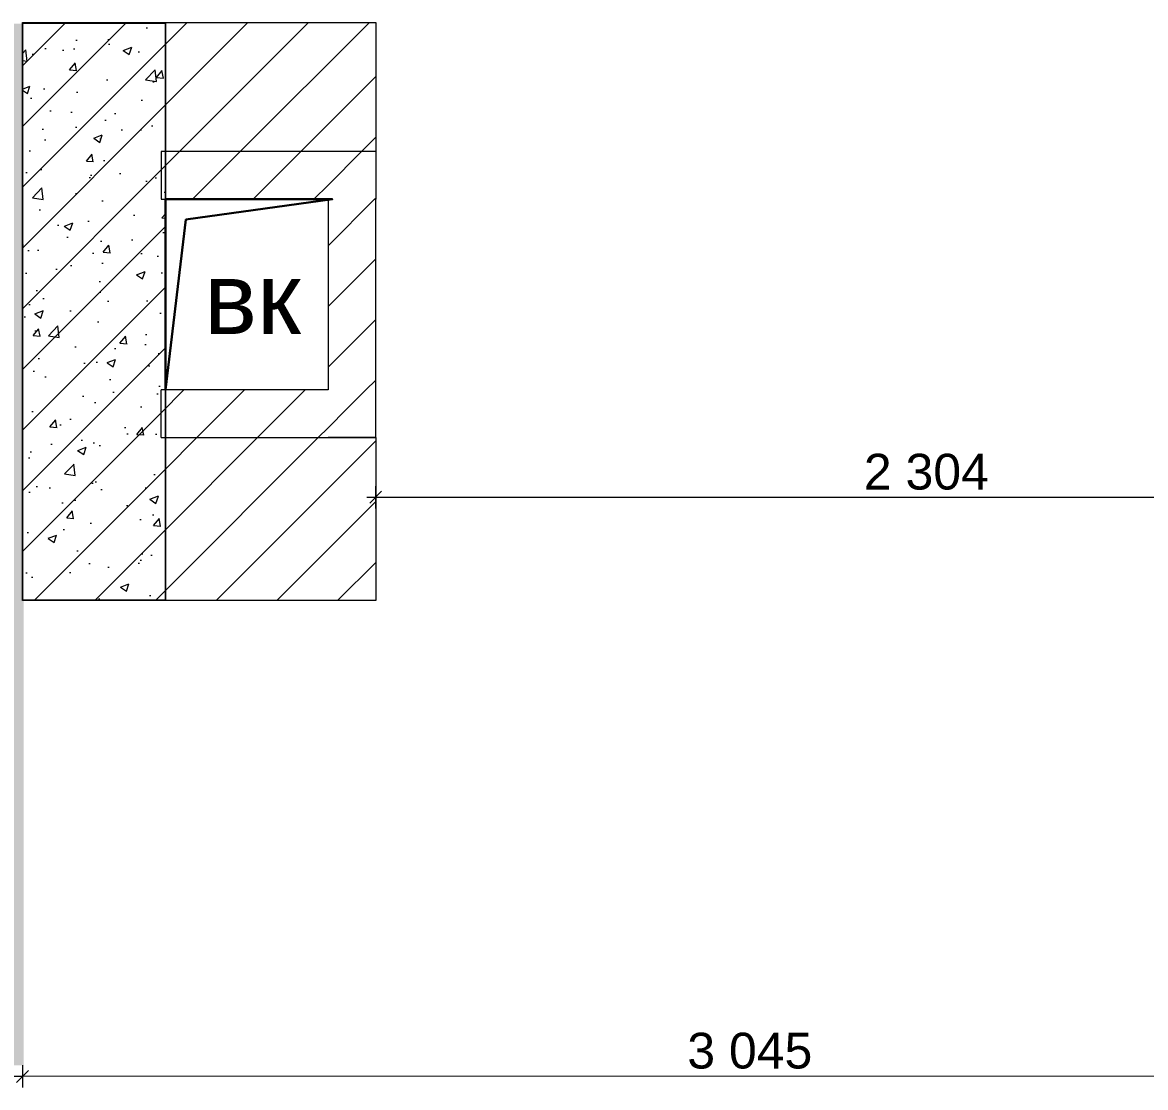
# Model space of a CAD drawing. Header units: millimetres. Extents: x 2336463 to 2579121, y 595385 to 778077.
# Drawn here: x 2406076 to 2408431, y 711574 to 713808 of the extents above; entities that cross this region are included whole.
import ezdxf

# ---------------------------------------------------------------- set-up
doc = ezdxf.new("R2010")
doc.units = ezdxf.units.MM
doc.header["$MEASUREMENT"] = 0
for name, color, linetype, lineweight in [('+возводимые стены_Ном._пера__1', 7, 'Continuous', 13), ('+размер планировка_Ном._пера__19', 255, 'Continuous', 0), ('сит план_Ном._пера__1', 7, 'Continuous', 13), ('сит план_Ном._пера__21', 7, 'Continuous', 30)]:
    doc.layers.add(name, color=color, linetype=linetype, lineweight=lineweight)
for name, color, linetype, lineweight, true_color in [('+возводимые стены_Ном._пера__242', 7, 'Continuous', 13, 0x1b55b5), ('1 Планировка размеры_Ном._пера__242', 7, 'Continuous', 13, 0x1b55b5), ('сит план_Ном._пера__87', 7, 'Continuous', 20, 0x6a6a6a)]:
    doc.layers.add(name, color=color, linetype=linetype, lineweight=lineweight, true_color=true_color)
doc.layers.add('1 Планировка размеры', color=7, linetype='Continuous')
doc.layers.add('сит план', color=7, linetype='Continuous')
doc.styles.add('СГЕНЕРИР_СТИЛЬ_1', font='arial.ttf')
doc.dimstyles.new('СГЕНЕРИР_СТИЛЬ__1', dxfattribs={"dimtxt": 75, "dimasz": 23.75, "dimexe": 0.18, "dimexo": 300, "dimgap": 0, "dimtad": 1, "dimtih": 1, "dimtoh": 1, "dimdec": 0, "dimzin": 0, "dimdsep": 46, "dimtxsty": 'СГЕНЕРИР_СТИЛЬ_1', "dimblk": 'ARROWHEAD_6', "dimblk1": 'ARROWHEAD_6', "dimblk2": 'ARROWHEAD_6', "dimcen": 0.09, "dimclrd": 256, "dimclre": 256, "dimclrt": 256, "dimazin": 0, "dimtfac": 1, "dimtdec": 4, "dimtmove": 0, "dimatfit": 3, "dimfxl": 0, "dimtolj": 1, "dimtzin": 0, "dimarcsym": 0})
pattern_1 = [(45, (2086872.015, 585813.69), (-63.639609, 63.639609), [])]

# ---------------------------------------------------------------- blocks, each defined once
blk = doc.blocks.new('Стена_945', base_point=(2406075.8, 713805.5))
at = {"layer": 'сит план_Ном._пера__87', "linetype": 'Continuous', "lineweight": 20, "true_color": 0x6a6a6a}
h = blk.add_hatch(dxfattribs=at)
h.set_pattern_fill('Блоки_Бетонные_Эффективные', color=251, style=0, pattern_type=2)
h.set_pattern_definition(pattern_1)
h.paths.add_polyline_path([(2406075.8, 713805.5), (2406075.8, 712597.5), (2406375.8, 712597.5), (2406375.8, 713805.5)])
at = {"layer": 'сит план_Ном._пера__1', "color": 7, "linetype": 'Continuous', "lineweight": 13, "flags": 128}
for points in [[(2406075.8, 713805.5), (2406075.8, 712597.5)], [(2406375.8, 713805.5), (2406075.8, 713805.5)], [(2406375.8, 712597.5), (2406375.8, 713805.5)], [(2406075.8, 712597.5), (2406375.8, 712597.5)]]:
    blk.add_lwpolyline(points, dxfattribs=at)
blk = doc.blocks.new('Стена_946', base_point=(2406366.7, 713537.3))
at = {"layer": 'сит план_Ном._пера__87', "linetype": 'Continuous', "lineweight": 20, "true_color": 0x6a6a6a}
h = blk.add_hatch(dxfattribs=at)
h.set_pattern_fill('Блоки_Бетонные_Эффективные', color=251, style=0, pattern_type=2)
h.set_pattern_definition(pattern_1)
h.paths.add_polyline_path([(2406716.7, 713537.3), (2406366.7, 713537.3), (2406366.7, 713437.3), (2406716.7, 713437.3)])
h = blk.add_hatch(dxfattribs=at)
h.set_pattern_fill('Блоки_Бетонные_Эффективные', color=251, style=0, pattern_type=2)
h.set_pattern_definition(pattern_1)
h.paths.add_polyline_path([(2406716.7, 713437.3), (2406816.7, 713437.3), (2406816.7, 713537.3)])
h = blk.add_hatch(dxfattribs=at)
h.set_pattern_fill('Блоки_Бетонные_Эффективные', color=251, style=0, pattern_type=2)
h.set_pattern_definition(pattern_1)
h.paths.add_polyline_path([(2406716.7, 713437.3), (2406816.7, 713537.3), (2406716.7, 713537.3)])
at = {"layer": 'сит план_Ном._пера__1', "color": 7, "linetype": 'Continuous', "lineweight": 13, "flags": 128}
for points in [[(2406816.7, 713537.3), (2406366.7, 713537.3)], [(2406366.7, 713537.3), (2406366.7, 713437.3)], [(2406816.7, 713537.3), (2406816.7, 713437.3)], [(2406366.7, 713437.3), (2406716.7, 713437.3)]]:
    blk.add_lwpolyline(points, dxfattribs=at)
blk = doc.blocks.new('Стена_947', base_point=(2406816.7, 713537.3))
at = {"layer": 'сит план_Ном._пера__87', "linetype": 'Continuous', "lineweight": 20, "true_color": 0x6a6a6a}
h = blk.add_hatch(dxfattribs=at)
h.set_pattern_fill('Блоки_Бетонные_Эффективные', color=251, style=0, pattern_type=2)
h.set_pattern_definition(pattern_1)
h.paths.add_polyline_path([(2406716.7, 713437.3), (2406716.7, 713037.3), (2406816.7, 713037.3), (2406816.7, 713437.3)])
h = blk.add_hatch(dxfattribs=at)
h.set_pattern_fill('Блоки_Бетонные_Эффективные', color=251, style=0, pattern_type=2)
h.set_pattern_definition(pattern_1)
h.paths.add_polyline_path([(2406716.7, 712937.3), (2406816.7, 712937.3), (2406716.7, 713037.3)])
h = blk.add_hatch(dxfattribs=at)
h.set_pattern_fill('Блоки_Бетонные_Эффективные', color=251, style=0, pattern_type=2)
h.set_pattern_definition(pattern_1)
h.paths.add_polyline_path([(2406716.7, 713037.3), (2406816.7, 712937.3), (2406816.7, 713037.3)])
at = {"layer": 'сит план_Ном._пера__1', "color": 7, "linetype": 'Continuous', "lineweight": 13, "flags": 128}
for points in [[(2406716.7, 713437.3), (2406716.7, 713037.3)], [(2406816.7, 712937.3), (2406816.7, 713437.3)], [(2406816.7, 712937.3), (2406716.7, 712937.3)]]:
    blk.add_lwpolyline(points, dxfattribs=at)
blk = doc.blocks.new('Стена_948', base_point=(2406816.7, 712937.3))
at = {"layer": 'сит план_Ном._пера__87', "linetype": 'Continuous', "lineweight": 20, "true_color": 0x6a6a6a}
h = blk.add_hatch(dxfattribs=at)
h.set_pattern_fill('Блоки_Бетонные_Эффективные', color=251, style=0, pattern_type=2)
h.set_pattern_definition(pattern_1)
h.paths.add_polyline_path([(2406716.7, 713037.3), (2406366.7, 713037.3), (2406366.7, 712937.3), (2406716.7, 712937.3)])
at = {"layer": 'сит план_Ном._пера__1', "color": 7, "linetype": 'Continuous', "lineweight": 13, "flags": 128}
for points in [[(2406716.7, 713037.3), (2406366.7, 713037.3)], [(2406366.7, 712937.3), (2406366.7, 713037.3)], [(2406366.7, 712937.3), (2406716.7, 712937.3)]]:
    blk.add_lwpolyline(points, dxfattribs=at)
blk = doc.blocks.new('*D3901', base_point=(2086872, 585813.7))
at = {"layer": '1 Планировка размеры_Ном._пера__242', "color": 152, "linetype": 'Continuous', "lineweight": 13, "true_color": 0x1b55b5}
for p, q in [((2409121.1, 711824.7), (2409121.2, 711575.2)), ((2406088.3, 711610.4), (2406063.3, 711585.3)), ((2406075.8, 711621.3), (2406075.8, 711574.4)), ((2409108.7, 711586.2), (2409133.7, 711611.2)), ((2410721.2, 711599.1), (2409121.2, 711598.7)), ((2406075.8, 711597.9), (2406057.1, 711597.8)), ((2409121.2, 711598.7), (2406075.8, 711597.9))]:
    blk.add_line(p, q, dxfattribs=at)
at = {"layer": '1 Планировка размеры_Ном._пера__242', "color": 152, "lineweight": 13, "true_color": 0x1b55b5, "insert": (2407470.3, 711613.2), "char_height": 75, "attachment_point": 7, "rotation": 0.0157, "style": 'СГЕНЕРИР_СТИЛЬ_1'}
blk.add_mtext('\\A1;{\\pql;\\fArial|b0|i0|c204|p38;3\xa0045}', dxfattribs=at)
blk = doc.blocks.new('ARROWHEAD_6')
at = {"color": 0, "linetype": 'Continuous', "lineweight": 0}
for p, q in [((0, 0), (-1, 0)), ((-0.5, -0.5), (0.5, 0.5))]:
    blk.add_line(p, q, dxfattribs=at)
blk = doc.blocks.new('*D3902', base_point=(2086872, 585813.7))
at = {"layer": '1 Планировка размеры_Ном._пера__242', "color": 152, "linetype": 'Continuous', "lineweight": 13, "true_color": 0x1b55b5}
for p, q in [((2406829.2, 712824.9), (2406804.2, 712799.9)), ((2406816.7, 712788.9), (2406816.7, 712835.8)), ((2409108.5, 712799.9), (2409133.5, 712824.9)), ((2409121, 712544.7), (2409121, 712835.8)), ((2406798, 712812.4), (2406816.7, 712812.4)), ((2406816.7, 712812.4), (2409121, 712812.4)), ((2409121, 712812.4), (2409139.8, 712812.4))]:
    blk.add_line(p, q, dxfattribs=at)
at = {"layer": '1 Планировка размеры_Ном._пера__242', "color": 152, "lineweight": 13, "true_color": 0x1b55b5, "insert": (2407840.6, 712827.4), "char_height": 75, "attachment_point": 7, "style": 'СГЕНЕРИР_СТИЛЬ_1'}
blk.add_mtext('\\A1;{\\pql;\\fArial|b0|i0|c204|p38;2\xa0304}', dxfattribs=at)

msp = doc.modelspace()

# ---------------------------------------------------------------- hatches: boundary and pattern name
at = {"layer": '+возводимые стены_Ном._пера__242', "linetype": 'Continuous', "lineweight": 13, "true_color": 0x1b55b5}
h = msp.add_hatch(dxfattribs=at)
h.set_pattern_fill('Блоки_Бетонные_Эффективные', color=152, style=0, pattern_type=2)
h.set_pattern_definition(pattern_1)
h.paths.add_polyline_path([(2406376, 713808), (2406817.2, 713808), (2406817.2, 713537.3), (2406376, 713537.3)])
h = msp.add_hatch(dxfattribs=at)
h.set_pattern_fill('Блоки_Бетонные_Эффективные', color=152, style=0, pattern_type=2)
h.set_pattern_definition(pattern_1)
h.paths.add_polyline_path([(2406376, 712937.3), (2406816.7, 712937.3), (2406816.7, 712596), (2406376, 712596)])
at = {"layer": '+размер планировка_Ном._пера__19', "linetype": 'Continuous', "lineweight": 0}
msp.add_hatch(color=255, dxfattribs=at).paths.add_polyline_path([(2406078.5, 713805.5), (2406078.5, 712572), (2406078.5, 711620.7), (2404515.8, 711620.7), (2404515.8, 713805.5)])
at = {"layer": 'сит план_Ном._пера__1', "linetype": 'Continuous', "lineweight": 13}
h = msp.add_hatch(dxfattribs=at)
h.set_pattern_fill('AR_CONC', style=0, pattern_type=2)
h.set_pattern_definition([(50, (2086872.01, 585813.69), (-182.18467, 15.939086), [19.05, -209.55]), (355, (2086872.01, 585813.69), (-35.24342, 191.05685), [15.24, -167.64058]), (100.451445, (2086887.2, 585812.36), (146.94125, 175.11775), [16.19001, -178.09024]), (46.1842, (2086872.01, 585864.49), (-271.07904, 42.04233), [28.575, -314.325]), (96.63556, (2086894.6, 585860.98), (237.40413, 247.42612), [24.28502, -267.1356]), (351.18415, (2086872.01, 585864.49), (237.40413, 247.42612), [22.85997, -251.45973]), (21, (2086897.41, 585851.79), (-151.61439, 102.2652), [19.05, -209.55]), (326, (2086897.41, 585851.79), (61.80203, 184.18797), [15.24, -167.64]), (71.451445, (2086910.05, 585843.26), (213.41642, 81.92277), [16.19001, -178.08994]), (37.5, (2086872.015, 585813.686), (3.088603, 84.555039), [0, -165.608, 0, -170.18, 0, -168.275]), (7.5, (2086872.015, 585813.69), (66.819663, 100.180575), [0, -97.028, 0, -161.798, 0, -64.135]), (327.5, (2086815.37, 585813.686), (-135.590595, 5.728744), [0, -63.5, 0, -198.12, 0, -262.89]), (317.5, (2086789.97, 585813.69), (148.12918, 25.42649), [0, -82.55, 0, -131.572, 0, -186.69])])
h.paths.add_polyline_path([(2406076, 713808), (2406376, 713808), (2406376, 712596), (2406076, 712596)])

# ---------------------------------------------------------------- linework, layer by layer
at = {"layer": '+возводимые стены_Ном._пера__1', "color": 7, "linetype": 'Continuous', "lineweight": 13, "flags": 128}
for points in [[(2406376, 713808), (2406817.2, 713808), (2406817.2, 713537.3), (2406376, 713537.3)], [(2406376, 712937.3), (2406816.7, 712937.3), (2406816.7, 712596), (2406376, 712596)]]:
    msp.add_lwpolyline(points, close=True, dxfattribs=at)
at = {"layer": 'сит план_Ном._пера__1', "color": 7, "linetype": 'Continuous', "lineweight": 13, "flags": 128}
msp.add_lwpolyline([(2406076, 713808), (2406376, 713808), (2406376, 712596), (2406076, 712596)], close=True, dxfattribs=at)
at = {"layer": 'сит план_Ном._пера__21', "color": 7, "linetype": 'Continuous', "lineweight": 30, "flags": 128}
msp.add_lwpolyline([(2406375.9, 713037.3), (2406418.8, 713394.5), (2406726, 713437.3), (2406376, 713437.3)], close=True, dxfattribs=at)

# ---------------------------------------------------------------- block references
at = {"layer": 'сит план', "color": 7, "lineweight": 13}
for name, p in [('Стена_945', (2406075.8, 713805.5)), ('Стена_946', (2406366.7, 713537.3)), ('Стена_947', (2406816.7, 713537.3)), ('Стена_948', (2406816.7, 712937.3))]:
    msp.add_blockref(name, p, dxfattribs=at)

# ---------------------------------------------------------------- texts
at = {"layer": 'сит план_Ном._пера__1', "color": 7, "linetype": 'Continuous', "lineweight": 13, "insert": (2406456.5, 713304.7), "char_height": 150, "attachment_point": 1, "style": 'СГЕНЕРИР_СТИЛЬ_1'}
msp.add_mtext('\\A1;{\\pql;\\fArial|b0|i0|c204|p38;вк}', dxfattribs=at)

# ---------------------------------------------------------------- dimensions: what is measured, and where the dimension line sits
at = {"layer": '1 Планировка размеры', "color": 152, "linetype": 'Continuous', "lineweight": 13, "true_color": 0x1b55b5}
dim = msp.add_linear_dim(base=(2409121, 712812.4), p1=(2406816.7, 712596), p2=(2409121, 712244.7), dimstyle='СГЕНЕРИР_СТИЛЬ__1', dxfattribs=at)
dim.commit()
dim.dimension.update_dxf_attribs({"geometry": '*D3902', "text_midpoint": (2407969.5, 712864.9), "dimtype": 160})
dim = msp.add_linear_dim(base=(2406075.8, 711597.9), p1=(2409121, 712124.7), p2=(2406075.8, 711620.7), angle=180.0157, dimstyle='СГЕНЕРИР_СТИЛЬ__1', dxfattribs=at)
dim.commit()
dim.dimension.update_dxf_attribs({"geometry": '*D3901', "text_midpoint": (2407599.1, 711650.8), "dimtype": 160, "text_rotation": 0.0157})

doc.saveas('drawing.dxf')
